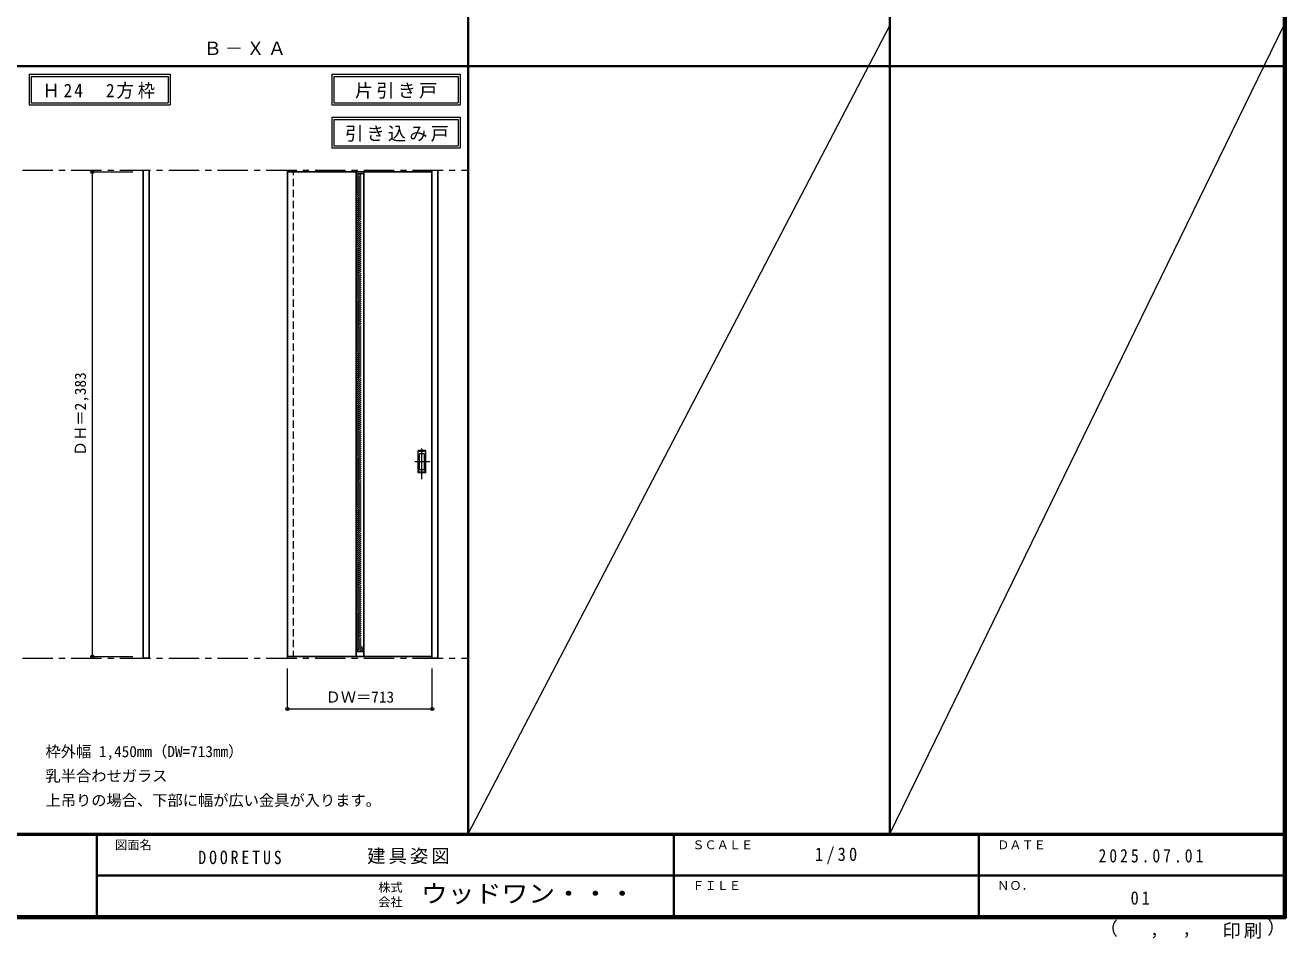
# Model space of a CAD drawing. Units: millimetres, scale not verified. Extents: x -6000 to 5700, y -4307 to 4260.
# Drawn here: x -502 to 5700, y -4307 to 186 of the extents above; entities that cross this region are included whole.
import ezdxf
from ezdxf.enums import TextEntityAlignment as Align

# ---------------------------------------------------------------- set-up
doc = ezdxf.new("R2010")
doc.units = ezdxf.units.MM
doc.header["$LTSCALE"] = 30
doc.header["$PDMODE"] = 32
doc.header["$PDSIZE"] = 15
doc.linetypes.add('CHAIN1', pattern=[8, 5, -1, 1, -1])
doc.linetypes.add('DASHED1', pattern=[1.8, 1.2, -0.6])
for name, color, linetype, lineweight in [('0-1_通り芯', 7, 'CHAIN1', 18), ('0-2_扉', 4, 'DASHED1', 9), ('0-3_仕上げ', 7, 'Continuous', 18), ('0-4_枠', 3, 'Continuous', 25), ('0-6_引手', 7, 'Continuous', 18), ('0-A_文字', 7, 'Continuous', 18), ('0-B_寸法', 7, 'Continuous', 9), ('0-C_ハッチ', 4, 'DASHED1', 9), ('F-1_枠', 6, 'Continuous', 40), ('F-A_文字', 7, 'Continuous', 18)]:
    doc.layers.add(name, color=color, linetype=linetype, lineweight=lineweight)
doc.styles.add('ＭＳ ゴシック', font='')
doc.styles.get('ＭＳ ゴシック').set_extended_font_data('MS Gothic')

msp = doc.modelspace()

# ---------------------------------------------------------------- linework, layer by layer
at = {"layer": '0-1_通り芯'}
for p, q in [((-2916, -527.5), (1678, -527.5)), ((-2916, -2927.5), (1678, -2927.5))]:
    msp.add_line(p, q, dxfattribs=at)
at = {"layer": '0-2_扉', "color": 3, "linetype": 'Continuous', "lineweight": 25}
for p, q in [((1498, -535.5), (788, -535.5)), ((788, -535.5), (788, -2918.5)), ((1498, -2918.5), (788, -2918.5))]:
    msp.add_line(p, q, dxfattribs=at)
at = {"layer": '0-2_扉'}
for p, q in [((788, -535.5), (788, -539.5)), ((1498, -535.5), (1501, -535.5))]:
    msp.add_line(p, q, dxfattribs=at)
msp.add_lwpolyline([(1498, -2918.5), (1501, -2918.5), (1501, -535.5)], dxfattribs=at)
at = {"layer": '0-3_仕上げ', "color": 3, "lineweight": 25}
for p, q in [((1125.5, -535.5), (1125.5, -2918.5)), ((1163.5, -535.5), (1163.5, -2918.5))]:
    msp.add_line(p, q, dxfattribs=at)
at = {"layer": '0-3_仕上げ'}
for p, q in [((1125.5, -543.5), (1163.5, -543.5)), ((1125.5, -2894.5), (1163.5, -2894.5))]:
    msp.add_line(p, q, dxfattribs=at)
at = {"layer": '0-4_枠'}
for p, q in [((78, -2927.5), (78, -527.5)), ((108, -2927.5), (108, -527.5)), ((1498, -2927.5), (1498, -527.5)), ((1528, -2927.5), (1528, -527.5)), ((78, -2927.5), (108, -2927.5)), ((1498, -2927.5), (1528, -2927.5))]:
    msp.add_line(p, q, dxfattribs=at)
at = {"layer": '0-4_枠', "color": 4, "linetype": 'DASHED1', "lineweight": 9}
for p, q in [((788, -2927.5), (788, -527.5)), ((818, -2927.5), (818, -527.5)), ((788, -2927.5), (818, -2927.5))]:
    msp.add_line(p, q, dxfattribs=at)
at = {"layer": '0-6_引手'}
for p, q in [((1469, -1906), (1431, -1906)), ((1431, -2016), (1431, -1906)), ((1462.5, -1922), (1437.5, -1922)), ((1437.5, -2000), (1437.5, -1922)), ((1462.5, -2000), (1462.5, -1922)), ((1469, -2016), (1469, -1906)), ((1469, -2016), (1431, -2016)), ((1462.5, -2000), (1437.5, -2000))]:
    msp.add_line(p, q, dxfattribs=at)
at = {"layer": '0-6_引手', "linetype": 'DASHED1'}
for p, q in [((1434, -2012), (1434, -1910)), ((1466, -2012), (1434, -2012))]:
    msp.add_line(p, q, dxfattribs=at)
at = {"layer": '0-6_引手', "linetype": 'CHAIN1'}
for p, q in [((1450, -2046.23), (1450, -1875.38)), ((1488.07, -1961), (1415.56, -1961))]:
    msp.add_line(p, q, dxfattribs=at)
at = {"layer": '0-6_引手', "linetype": 'DASHED1'}
msp.add_lwpolyline([(1466, -2012), (1466, -1910), (1434, -1910)], dxfattribs=at)
at = {"layer": '0-A_文字'}
for p, q in [((-482, -55.5), (-482, -205.5)), ((1006.97, -55.5), (1006.97, -205.5)), ((-472, -65.5), (-472, -195.5)), ((-472, -65.5), (200.62, -65.5)), ((200.62, -65.5), (200.62, -195.5)), ((1016.97, -65.5), (1016.97, -195.5)), ((1016.97, -65.5), (1628, -65.5)), ((1628, -65.5), (1628, -195.5)), ((-482, -205.5), (210.62, -205.5)), ((-472, -195.5), (200.62, -195.5)), ((1006.97, -205.5), (1638, -205.5)), ((1016.97, -195.5), (1628, -195.5)), ((1006.97, -266.97), (1006.97, -416.97)), ((1016.97, -276.97), (1016.97, -406.97)), ((1016.97, -276.97), (1628, -276.97)), ((1628, -276.97), (1628, -406.97)), ((1006.97, -416.97), (1638, -416.97)), ((1016.97, -406.97), (1628, -406.97))]:
    msp.add_line(p, q, dxfattribs=at)
for points in [[(-482, -55.5), (210.62, -55.5), (210.62, -205.5)], [(1006.97, -55.5), (1638, -55.5), (1638, -205.5)], [(1006.97, -266.97), (1638, -266.97), (1638, -416.97)]]:
    msp.add_lwpolyline(points, dxfattribs=at)
at = {"layer": '0-B_寸法', "color": 4}
for p, q in [((-172, -535.5), (28, -535.5)), ((-172, -535.5), (-172, -2918.5)), ((-172, -2918.5), (28, -2918.5)), ((1501, -3177), (1501, -2977))]:
    msp.add_line(p, q, dxfattribs=at)
msp.add_lwpolyline([(1501, -3177), (788, -3177), (788, -2977)], dxfattribs=at)
at = {"layer": '0-B_寸法'}
for p in [(-172, -535.5), (-172, -2918.5), (788, -3177), (1501, -3177)]:
    msp.add_point(p, dxfattribs=at)
at = {"layer": '0-C_ハッチ'}
for p, q in [((1125.5, -553.2), (1135.2, -543.5)), ((1125.5, -573), (1155, -543.5)), ((1125.5, -563.1), (1145.1, -543.5)), ((1125.5, -582.9), (1163.5, -544.9)), ((1125.5, -592.8), (1163.5, -554.8)), ((1125.5, -602.7), (1163.5, -564.7)), ((1125.5, -612.6), (1163.5, -574.6)), ((1125.5, -622.5), (1163.5, -584.5)), ((1125.5, -632.4), (1163.5, -594.4)), ((1125.5, -642.3), (1163.5, -604.3)), ((1125.5, -652.2), (1163.5, -614.2)), ((1125.5, -662.09), (1163.5, -624.09)), ((1125.5, -671.99), (1163.5, -633.99)), ((1125.5, -681.89), (1163.5, -643.89)), ((1125.5, -691.79), (1163.5, -653.79)), ((1125.5, -701.69), (1163.5, -663.69)), ((1125.5, -711.59), (1163.5, -673.59)), ((1125.5, -721.49), (1163.5, -683.49)), ((1125.5, -731.39), (1163.5, -693.39)), ((1125.5, -741.29), (1163.5, -703.29)), ((1125.5, -751.19), (1163.5, -713.19)), ((1125.5, -761.09), (1163.5, -723.09)), ((1125.5, -770.99), (1163.5, -732.99)), ((1125.5, -780.89), (1163.5, -742.89)), ((1125.5, -790.79), (1163.5, -752.79)), ((1125.5, -800.69), (1163.5, -762.69)), ((1125.5, -810.59), (1163.5, -772.59)), ((1125.5, -820.49), (1163.5, -782.49)), ((1125.5, -830.39), (1163.5, -792.39)), ((1125.5, -840.29), (1163.5, -802.29)), ((1125.5, -850.19), (1163.5, -812.19)), ((1125.5, -860.08), (1163.5, -822.08)), ((1125.5, -869.98), (1163.5, -831.98)), ((1125.5, -879.88), (1163.5, -841.88)), ((1125.5, -889.78), (1163.5, -851.78)), ((1125.5, -899.68), (1163.5, -861.68)), ((1125.5, -909.58), (1163.5, -871.58)), ((1125.5, -919.48), (1163.5, -881.48)), ((1125.5, -929.38), (1163.5, -891.38)), ((1125.5, -939.28), (1163.5, -901.28)), ((1125.5, -949.18), (1163.5, -911.18)), ((1125.5, -959.08), (1163.5, -921.08)), ((1125.5, -968.98), (1163.5, -930.98)), ((1125.5, -978.88), (1163.5, -940.88)), ((1125.5, -988.78), (1163.5, -950.78)), ((1125.5, -998.68), (1163.5, -960.68)), ((1125.5, -1008.58), (1163.5, -970.58)), ((1125.5, -1018.48), (1163.5, -980.48)), ((1125.5, -1028.38), (1163.5, -990.38)), ((1125.5, -1038.28), (1163.5, -1000.28)), ((1125.5, -1048.18), (1163.5, -1010.18)), ((1125.5, -1058.07), (1163.5, -1020.07)), ((1125.5, -1067.97), (1163.5, -1029.97)), ((1125.5, -1077.87), (1163.5, -1039.87)), ((1125.5, -1087.77), (1163.5, -1049.77)), ((1125.5, -1097.67), (1163.5, -1059.67)), ((1125.5, -1107.57), (1163.5, -1069.57)), ((1125.5, -1117.47), (1163.5, -1079.47)), ((1125.5, -1127.37), (1163.5, -1089.37)), ((1125.5, -1137.27), (1163.5, -1099.27)), ((1125.5, -1147.17), (1163.5, -1109.17)), ((1125.5, -1157.07), (1163.5, -1119.07)), ((1125.5, -1166.97), (1163.5, -1128.97)), ((1125.5, -1176.87), (1163.5, -1138.87)), ((1125.5, -1186.77), (1163.5, -1148.77)), ((1125.5, -1196.67), (1163.5, -1158.67)), ((1125.5, -1206.57), (1163.5, -1168.57)), ((1125.5, -1216.47), (1163.5, -1178.47)), ((1125.5, -1226.37), (1163.5, -1188.37)), ((1125.5, -1236.27), (1163.5, -1198.27)), ((1125.5, -1246.17), (1163.5, -1208.17)), ((1125.5, -1256.06), (1163.5, -1218.06)), ((1125.5, -1265.96), (1163.5, -1227.96)), ((1125.5, -1275.86), (1163.5, -1237.86)), ((1125.5, -1285.76), (1163.5, -1247.76)), ((1125.5, -1295.66), (1163.5, -1257.66)), ((1125.5, -1305.56), (1163.5, -1267.56)), ((1125.5, -1315.46), (1163.5, -1277.46)), ((1125.5, -1325.36), (1163.5, -1287.36)), ((1125.5, -1335.26), (1163.5, -1297.26)), ((1125.5, -1345.16), (1163.5, -1307.16)), ((1125.5, -1355.06), (1163.5, -1317.06)), ((1125.5, -1364.96), (1163.5, -1326.96)), ((1125.5, -1374.86), (1163.5, -1336.86)), ((1125.5, -1384.76), (1163.5, -1346.76)), ((1125.5, -1394.66), (1163.5, -1356.66)), ((1125.5, -1404.56), (1163.5, -1366.56)), ((1125.5, -1414.46), (1163.5, -1376.46)), ((1125.5, -1424.36), (1163.5, -1386.36)), ((1125.5, -1434.26), (1163.5, -1396.26)), ((1125.5, -1444.16), (1163.5, -1406.16)), ((1125.5, -1454.05), (1163.5, -1416.05)), ((1125.5, -1463.95), (1163.5, -1425.95)), ((1125.5, -1473.85), (1163.5, -1435.85)), ((1125.5, -1483.75), (1163.5, -1445.75)), ((1125.5, -1493.65), (1163.5, -1455.65)), ((1125.5, -1503.55), (1163.5, -1465.55)), ((1125.5, -1513.45), (1163.5, -1475.45)), ((1125.5, -1523.35), (1163.5, -1485.35)), ((1125.5, -1533.25), (1163.5, -1495.25)), ((1125.5, -1543.15), (1163.5, -1505.15)), ((1125.5, -1553.05), (1163.5, -1515.05)), ((1125.5, -1562.95), (1163.5, -1524.95)), ((1125.5, -1572.85), (1163.5, -1534.85)), ((1125.5, -1582.75), (1163.5, -1544.75)), ((1125.5, -1592.65), (1163.5, -1554.65)), ((1125.5, -1602.55), (1163.5, -1564.55)), ((1125.5, -1612.45), (1163.5, -1574.45)), ((1125.5, -1622.35), (1163.5, -1584.35)), ((1125.5, -1632.25), (1163.5, -1594.25)), ((1125.5, -1642.14), (1163.5, -1604.14)), ((1125.5, -1652.04), (1163.5, -1614.04)), ((1125.5, -1661.94), (1163.5, -1623.94)), ((1125.5, -1671.84), (1163.5, -1633.84)), ((1125.5, -1681.74), (1163.5, -1643.74)), ((1125.5, -1691.64), (1163.5, -1653.64)), ((1125.5, -1701.54), (1163.5, -1663.54)), ((1125.5, -1711.44), (1163.5, -1673.44)), ((1125.5, -1721.34), (1163.5, -1683.34)), ((1125.5, -1731.24), (1163.5, -1693.24)), ((1125.5, -1741.14), (1163.5, -1703.14)), ((1125.5, -1751.04), (1163.5, -1713.04)), ((1125.5, -1760.94), (1163.5, -1722.94)), ((1125.5, -1770.84), (1163.5, -1732.84)), ((1125.5, -1780.74), (1163.5, -1742.74)), ((1125.5, -1790.64), (1163.5, -1752.64)), ((1125.5, -1800.54), (1163.5, -1762.54)), ((1125.5, -1810.44), (1163.5, -1772.44)), ((1125.5, -1820.34), (1163.5, -1782.34)), ((1125.5, -1830.24), (1163.5, -1792.24)), ((1125.5, -1840.13), (1163.5, -1802.13)), ((1125.5, -1850.03), (1163.5, -1812.03)), ((1125.5, -1859.93), (1163.5, -1821.93)), ((1125.5, -1869.83), (1163.5, -1831.83)), ((1125.5, -1879.73), (1163.5, -1841.73)), ((1125.5, -1889.63), (1163.5, -1851.63)), ((1125.5, -1899.53), (1163.5, -1861.53)), ((1125.5, -1909.43), (1163.5, -1871.43)), ((1125.5, -1919.33), (1163.5, -1881.33)), ((1125.5, -1929.23), (1163.5, -1891.23)), ((1125.5, -1939.13), (1163.5, -1901.13)), ((1125.5, -1949.03), (1163.5, -1911.03)), ((1125.5, -1958.93), (1163.5, -1920.93)), ((1125.5, -1968.83), (1163.5, -1930.83)), ((1125.5, -1978.73), (1163.5, -1940.73)), ((1125.5, -1988.63), (1163.5, -1950.63)), ((1125.5, -1998.53), (1163.5, -1960.53)), ((1125.5, -2008.43), (1163.5, -1970.43)), ((1125.5, -2018.33), (1163.5, -1980.33)), ((1125.5, -2028.23), (1163.5, -1990.23)), ((1125.5, -2038.12), (1163.5, -2000.12)), ((1125.5, -2048.02), (1163.5, -2010.02)), ((1125.5, -2057.92), (1163.5, -2019.92)), ((1125.5, -2067.82), (1163.5, -2029.82)), ((1125.5, -2077.72), (1163.5, -2039.72)), ((1125.5, -2087.62), (1163.5, -2049.62)), ((1125.5, -2097.52), (1163.5, -2059.52)), ((1125.5, -2107.42), (1163.5, -2069.42)), ((1125.5, -2117.32), (1163.5, -2079.32)), ((1125.5, -2127.22), (1163.5, -2089.22)), ((1125.5, -2137.12), (1163.5, -2099.12)), ((1125.5, -2147.02), (1163.5, -2109.02)), ((1125.5, -2156.92), (1163.5, -2118.92)), ((1125.5, -2166.82), (1163.5, -2128.82)), ((1125.5, -2176.72), (1163.5, -2138.72)), ((1125.5, -2186.62), (1163.5, -2148.62)), ((1125.5, -2196.52), (1163.5, -2158.52)), ((1125.5, -2206.42), (1163.5, -2168.42)), ((1125.5, -2216.32), (1163.5, -2178.32)), ((1125.5, -2226.22), (1163.5, -2188.22)), ((1125.5, -2236.11), (1163.5, -2198.11)), ((1125.5, -2246.01), (1163.5, -2208.01)), ((1125.5, -2255.91), (1163.5, -2217.91)), ((1125.5, -2265.81), (1163.5, -2227.81)), ((1125.5, -2275.71), (1163.5, -2237.71)), ((1125.5, -2285.61), (1163.5, -2247.61)), ((1125.5, -2295.51), (1163.5, -2257.51)), ((1125.5, -2305.41), (1163.5, -2267.41)), ((1125.5, -2315.31), (1163.5, -2277.31)), ((1125.5, -2325.21), (1163.5, -2287.21)), ((1125.5, -2335.11), (1163.5, -2297.11)), ((1125.5, -2345.01), (1163.5, -2307.01)), ((1125.5, -2354.91), (1163.5, -2316.91)), ((1125.5, -2364.81), (1163.5, -2326.81)), ((1125.5, -2374.71), (1163.5, -2336.71)), ((1125.5, -2384.61), (1163.5, -2346.61)), ((1125.5, -2394.51), (1163.5, -2356.51)), ((1125.5, -2404.41), (1163.5, -2366.41)), ((1125.5, -2414.31), (1163.5, -2376.31)), ((1125.5, -2424.21), (1163.5, -2386.21)), ((1125.5, -2434.1), (1163.5, -2396.1)), ((1125.5, -2444), (1163.5, -2406)), ((1125.5, -2453.9), (1163.5, -2415.9)), ((1125.5, -2463.8), (1163.5, -2425.8)), ((1125.5, -2473.7), (1163.5, -2435.7)), ((1125.5, -2483.6), (1163.5, -2445.6)), ((1125.5, -2493.5), (1163.5, -2455.5)), ((1125.5, -2503.4), (1163.5, -2465.4)), ((1125.5, -2513.3), (1163.5, -2475.3)), ((1125.5, -2523.2), (1163.5, -2485.2)), ((1125.5, -2533.1), (1163.5, -2495.1)), ((1125.5, -2543), (1163.5, -2505)), ((1125.5, -2552.9), (1163.5, -2514.9)), ((1125.5, -2562.8), (1163.5, -2524.8)), ((1125.5, -2572.7), (1163.5, -2534.7)), ((1125.5, -2582.6), (1163.5, -2544.6)), ((1125.5, -2592.5), (1163.5, -2554.5)), ((1125.5, -2602.4), (1163.5, -2564.4)), ((1125.5, -2612.3), (1163.5, -2574.3)), ((1125.5, -2622.19), (1163.5, -2584.19)), ((1125.5, -2632.09), (1163.5, -2594.09)), ((1125.5, -2641.99), (1163.5, -2603.99)), ((1125.5, -2651.89), (1163.5, -2613.89)), ((1125.5, -2661.79), (1163.5, -2623.79)), ((1125.5, -2671.69), (1163.5, -2633.69)), ((1125.5, -2681.59), (1163.5, -2643.59)), ((1125.5, -2691.49), (1163.5, -2653.49)), ((1125.5, -2701.39), (1163.5, -2663.39)), ((1125.5, -2711.29), (1163.5, -2673.29)), ((1125.5, -2721.19), (1163.5, -2683.19)), ((1125.5, -2731.09), (1163.5, -2693.09)), ((1125.5, -2740.99), (1163.5, -2702.99)), ((1125.5, -2750.89), (1163.5, -2712.89)), ((1125.5, -2760.79), (1163.5, -2722.79)), ((1125.5, -2770.69), (1163.5, -2732.69)), ((1125.5, -2780.59), (1163.5, -2742.59)), ((1125.5, -2790.49), (1163.5, -2752.49)), ((1125.5, -2800.39), (1163.5, -2762.39)), ((1125.5, -2810.29), (1163.5, -2772.29)), ((1125.5, -2820.18), (1163.5, -2782.18)), ((1125.5, -2830.08), (1163.5, -2792.08)), ((1125.5, -2839.98), (1163.5, -2801.98)), ((1125.5, -2849.88), (1163.5, -2811.88)), ((1125.5, -2859.78), (1163.5, -2821.78)), ((1125.5, -2869.68), (1163.5, -2831.68)), ((1125.5, -2879.58), (1163.5, -2841.58)), ((1125.5, -2889.48), (1163.5, -2851.48)), ((1130.38, -2894.5), (1163.5, -2861.38)), ((1140.28, -2894.5), (1163.5, -2871.28)), ((1150.18, -2894.5), (1163.5, -2881.18)), ((1160.08, -2894.5), (1163.5, -2891.08))]:
    msp.add_line(p, q, dxfattribs=at)
at = {"layer": 'F-1_枠'}
for p, q in [((1678, -3790), (1678, 4175)), ((3752, -3790), (3752, 4175)), ((5690, 4175), (5690, -4205)), ((5695, 4175), (5695, -4205)), ((5700, 4175), (5700, -4205)), ((-6000, -15.5), (5700, -15.5)), ((5700, -3790), (-6000, -3790)), ((5700, -3795), (-6000, -3795)), ((-150, -3795), (-150, -4195)), ((2690, -3795), (2690, -4195)), ((4190, -3795), (4190, -4195)), ((-150, -3995), (5690, -3995.01)), ((5700, -4195), (-6000, -4195)), ((5700, -4200), (-6000, -4200)), ((5700, -4205), (-6000, -4205))]:
    msp.add_line(p, q, dxfattribs=at)
at = {"layer": 'F-A_文字'}
for p, q in [((1678, -3790), (3752, 184.5)), ((3752, -3790), (5690, 184.5))]:
    msp.add_line(p, q, dxfattribs=at)

# ---------------------------------------------------------------- texts
at = {"layer": '0-A_文字', "style": 'ＭＳ ゴシック'}
for s, p in [('枠外幅 1,450mm（DW=713mm）', (-402, -3430)), ('乳半合わせガラス', (-402, -3550)), ('上吊りの場合、下部に幅が広い金具が入ります。', (-402, -3670))]:
    msp.add_text(s, height=54.99, dxfattribs=at).set_placement(p, align=Align.BOTTOM_LEFT)
at = {"layer": '0-A_文字', "char_height": 65.98, "attachment_point": 7, "style": 'ＭＳ ゴシック'}
for s, insert in [('\\T1.17;Ｂ－ＸＡ', (375.5, 39.5)), ('\\T1.22;\\W0.95;Ｈ24\u30002方枠', (-417.34, -175.5)), ('\\T1.17;片引き戸', (1119.98, -175.5)), ('\\T1.17;引き込み戸', (1071.63, -386.97))]:
    msp.add_mtext(s, dxfattribs=dict(at, insert=insert))
at = {"layer": '0-B_寸法', "style": 'ＭＳ ゴシック'}
msp.add_text('ＤＨ＝2,383', height=54.99, rotation=90, dxfattribs=at).set_placement((-187, -1933.25), align=Align.BOTTOM_LEFT)
msp.add_text('ＤＷ＝713', height=54.99, dxfattribs=at).set_placement((975.75, -3162), align=Align.BOTTOM_LEFT)
at = {"layer": 'F-A_文字', "style": 'ＭＳ ゴシック'}
for s, height, p in [('図面名', 43.99, (-60, -3880)), ('ＳＣＡＬＥ', 43.99, (2780, -3880)), ('ＤＡＴＥ', 43.99, (4280, -3880)), ('株式', 43.99, (1235, -4089)), ('ＦＩＬＥ', 43.99, (2780, -4080)), ('ＮＯ．', 43.99, (4280, -4080)), ('会社', 43.99, (1235, -4161)), ('（', 65.98, (4784.03, -4308.31)), ('）', 65.98, (5608.4, -4304.13)), (',', 65.98, (5031.28, -4308.31)), (',', 65.98, (5190.2, -4305.53))]:
    msp.add_text(s, height=height, dxfattribs=at).set_placement(p, align=Align.BOTTOM_LEFT)
at = {"layer": 'F-A_文字', "style": 'ＭＳ ゴシック', "width": 1.1}
msp.add_text('ウッドワン・・・', height=87.98, dxfattribs=at).set_placement((1445, -4155), align=Align.BOTTOM_LEFT)
at = {"layer": 'F-A_文字', "char_height": 65.98, "attachment_point": 7, "style": 'ＭＳ ゴシック'}
for s, insert in [('\\T1.39;\\W0.85;DOORETUS', (350, -3940.79)), ('\\T1.17;建具姿図', (1180.42, -3940)), ('\\T1.38;\\W0.9;1/30', (3383.75, -3940)), ('\\T1.39;\\W0.85;2025.07.01', (4778.75, -3932.5)), ('\\T1.36;\\W0.9;01', (4936.25, -4140)), ('\\T1.17;印刷', (5388.15, -4306.92))]:
    msp.add_mtext(s, dxfattribs=dict(at, insert=insert))

doc.saveas('drawing.dxf')
